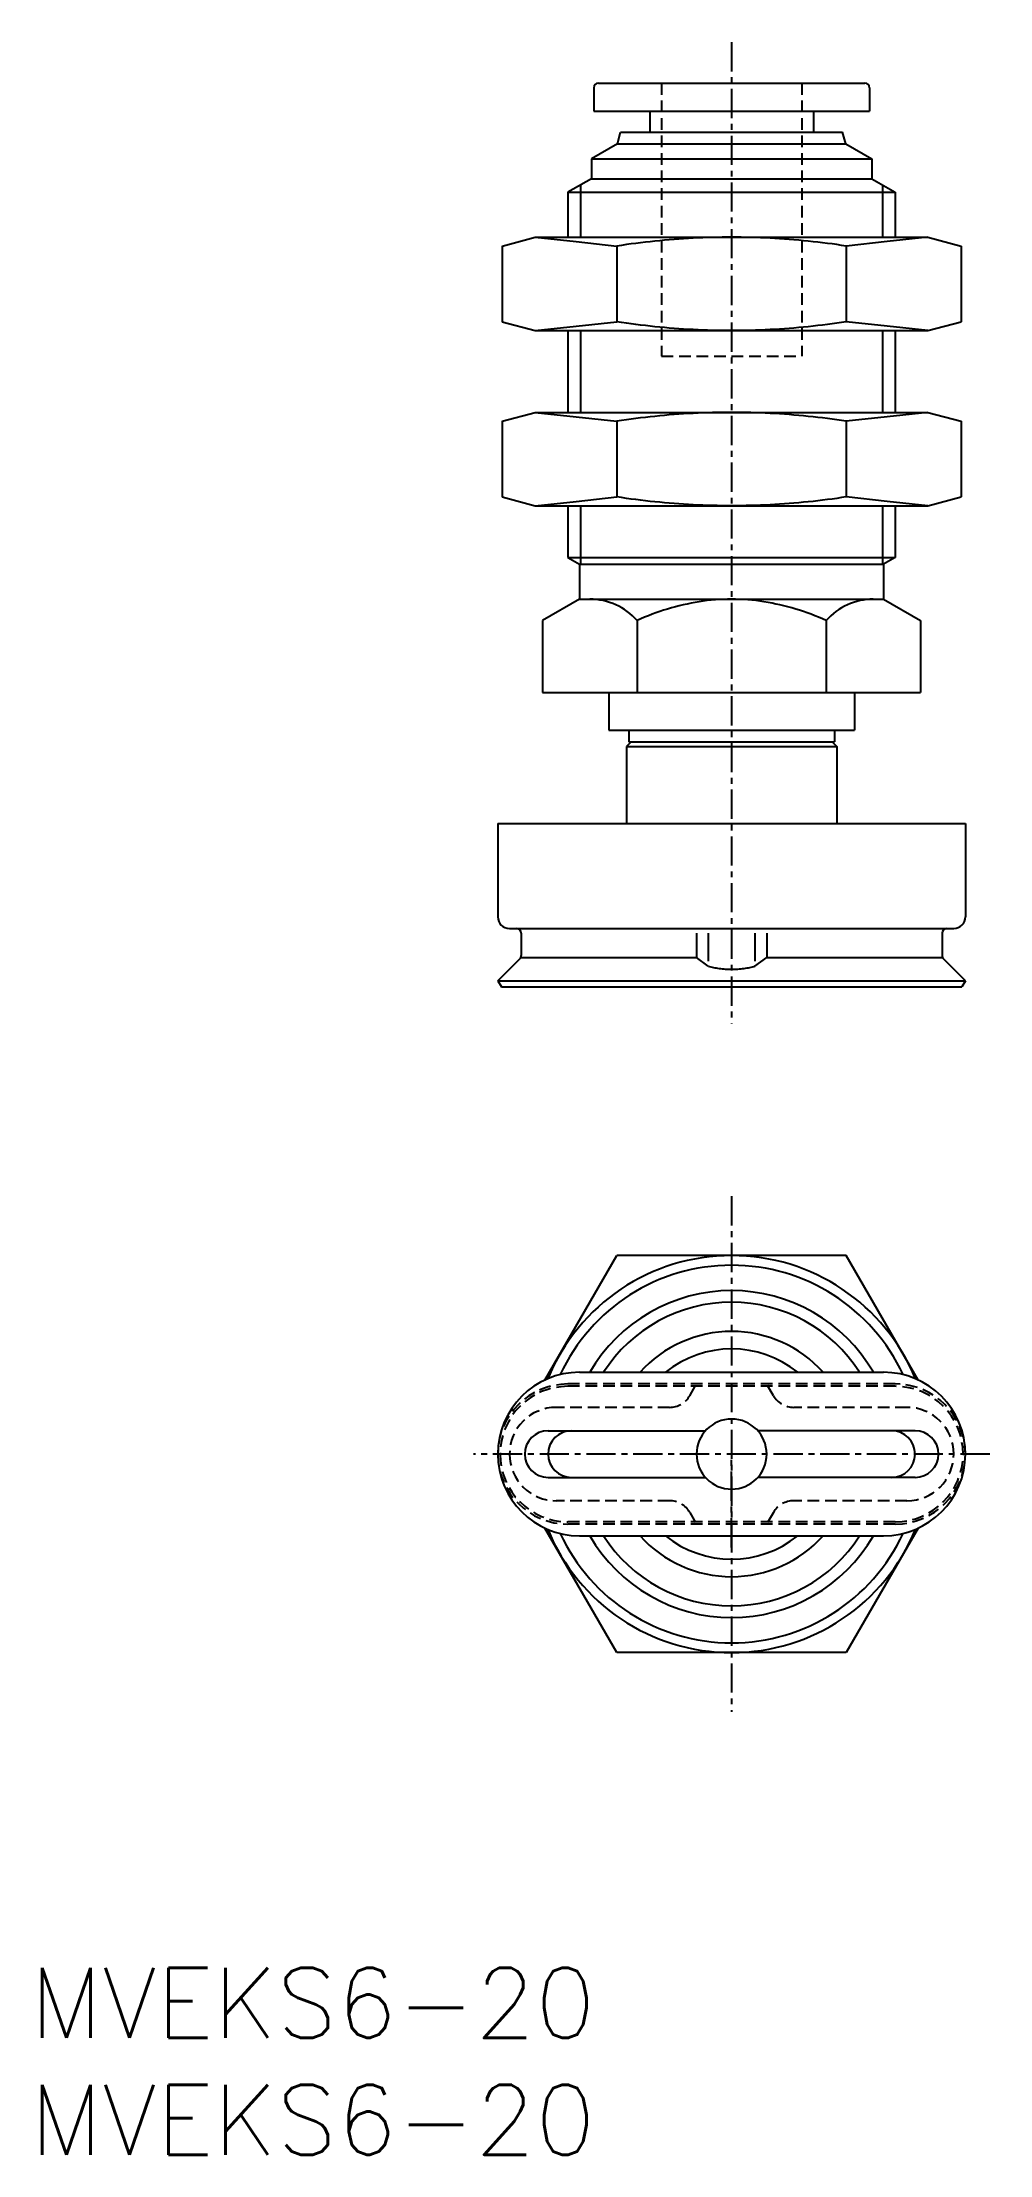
# Model space of a CAD drawing. Extents: x 0.5 to 41, y 0 to 90.4.
import ezdxf

# ---------------------------------------------------------------- set-up
doc = ezdxf.new("R2010")
doc.units = 0
doc.linetypes.add('CENTER', pattern=[2, 1.25, -0.25, 0.25, -0.25])
doc.linetypes.add('DASHED', pattern=[0.75, 0.5, -0.25])
doc.layers.get('0').update_dxf_attribs({"linetype": 'CONTINUOUS'})
doc.layers.add('CENTER', color=1, linetype='CENTER')
doc.styles.get("Standard").update_dxf_attribs({"font": 'txt.shx'})

# ---------------------------------------------------------------- blocks, each defined once
blk = doc.blocks.new('*U10')
at = {"color": 7, "linetype": 'CONTINUOUS'}
blk.add_text('MVEKS6-20', height=3, dxfattribs=at).set_placement((0, 0))
blk = doc.blocks.new('*U11')
at = {"color": 7, "linetype": 'CONTINUOUS'}
blk.add_text('MVEKS6-20', height=3, dxfattribs=at).set_placement((0, 5))

msp = doc.modelspace()

# ---------------------------------------------------------------- linework, layer by layer
at = {"color": 7, "linetype": 'CONTINUOUS'}
for p, q in [((24.3, 88.7), (35.7, 88.7)), ((24.1, 88.5), (24.1, 87.5)), ((35.9, 88.5), (35.9, 87.5)), ((24.1, 87.5), (35.9, 87.5)), ((26.5, 87.5), (26.5, 86.6)), ((33.5, 87.5), (33.5, 86.6)), ((25.116, 86.1), (24, 85.456)), ((25.116, 86.1), (25.25, 86.6)), ((25.116, 86.1), (34.884, 86.1)), ((25.25, 86.6), (34.75, 86.6)), ((34.884, 86.1), (34.75, 86.6)), ((34.884, 86.1), (36, 85.456)), ((24, 85.456), (24, 84.6)), ((24, 85.456), (36, 85.456)), ((36, 85.456), (36, 84.6)), ((24, 84.6), (23, 84.023)), ((23.542, 84.335), (23.542, 82.1)), ((24, 84.6), (36, 84.6)), ((36, 84.6), (37, 84.023)), ((36.459, 84.335), (36.459, 82.1)), ((23, 84.023), (23, 82.1)), ((23, 84.023), (37, 84.023)), ((37, 84.023), (37, 82.1)), ((20.185, 81.721), (21.6, 82.1)), ((20.185, 81.721), (20.185, 78.479)), ((21.6, 82.1), (38.4, 82.1)), ((25.093, 81.721), (25.093, 78.479)), ((34.907, 81.721), (34.907, 78.479)), ((38.4, 82.1), (39.815, 81.721)), ((39.815, 81.721), (39.815, 78.479)), ((20.185, 78.479), (21.6, 78.1)), ((21.6, 78.1), (38.4, 78.1)), ((23, 78.1), (23, 74.6)), ((23.542, 78.1), (23.542, 74.6)), ((36.459, 78.1), (36.459, 74.6)), ((37, 78.1), (37, 74.6)), ((38.4, 78.1), (39.815, 78.479)), ((20.185, 74.221), (21.6, 74.6)), ((20.185, 74.221), (20.185, 70.979)), ((21.6, 74.6), (38.4, 74.6)), ((25.093, 74.221), (25.093, 70.979)), ((34.907, 74.221), (34.907, 70.979)), ((38.4, 74.6), (39.815, 74.221)), ((39.815, 74.221), (39.815, 70.979)), ((20.185, 70.979), (21.6, 70.6)), ((21.6, 70.6), (38.4, 70.6)), ((23, 70.6), (23, 68.389)), ((23.542, 70.6), (23.542, 68.1)), ((36.459, 70.6), (36.459, 68.1)), ((37, 70.6), (37, 68.389)), ((38.4, 70.6), (39.815, 70.979)), ((23, 68.389), (37, 68.389)), ((23, 68.389), (23.5, 68.1)), ((23.5, 68.1), (23.5, 66.6)), ((23.5, 68.1), (36.5, 68.1)), ((37, 68.389), (36.5, 68.1)), ((36.5, 68.1), (36.5, 66.6)), ((23.5, 66.6), (21.917, 65.686)), ((23.5, 66.6), (36.5, 66.6)), ((36.5, 66.6), (38.083, 65.686)), ((21.917, 65.686), (21.917, 62.6)), ((25.959, 65.686), (25.959, 62.6)), ((34.041, 65.686), (34.041, 62.6)), ((38.083, 65.686), (38.083, 62.6)), ((21.917, 62.6), (38.083, 62.6)), ((24.75, 62.6), (24.75, 61)), ((35.25, 62.6), (35.25, 61)), ((24.75, 61), (35.25, 61)), ((25.6, 61), (25.6, 60.5)), ((34.4, 61), (34.4, 60.5)), ((25.7, 60.5), (25.5, 60.3)), ((25.5, 60.3), (34.5, 60.3)), ((25.5, 60.3), (25.5, 57)), ((25.6, 60.5), (34.4, 60.5)), ((34.3, 60.5), (34.5, 60.3)), ((34.5, 60.3), (34.5, 57)), ((20, 57), (40, 57)), ((20, 57), (20, 53)), ((40, 57), (40, 53)), ((20.5, 52.5), (39.5, 52.5)), ((21, 52.3), (21, 51.343)), ((28.5, 52.3), (28.5, 51.26)), ((29, 52.3), (29, 51.097)), ((31, 52.3), (31, 51.097)), ((31.5, 52.3), (31.5, 51.26)), ((39, 52.3), (39, 51.343)), ((20, 50.26), (20.941, 51.201)), ((21, 51.26), (28.5, 51.26)), ((29, 50.887), (28.5, 51.26)), ((31, 50.887), (31.5, 51.26)), ((31.5, 51.26), (39, 51.26)), ((40, 50.26), (39.059, 51.201)), ((20, 50.26), (40, 50.26)), ((20, 50.26), (20.15, 50)), ((20.15, 50), (39.85, 50)), ((40, 50.26), (39.85, 50)), ((22.015, 33.169), (25.093, 38.5)), ((34.907, 38.5), (25.093, 38.5)), ((37.985, 33.169), (34.907, 38.5)), ((23.5, 33.5), (36.5, 33.5)), ((25.093, 21.5), (22.015, 26.831)), ((23.5, 26.5), (36.5, 26.5)), ((37.985, 26.831), (34.907, 21.5)), ((34.907, 21.5), (25.093, 21.5))]:
    msp.add_line(p, q, dxfattribs=at)
at = {"color": 3, "linetype": 'DASHED'}
for p, q in [((27, 88.7), (27, 77)), ((33, 88.7), (33, 77)), ((27, 77), (33, 77)), ((37, 33), (23, 33)), ((37, 32.9), (23, 32.9)), ((28.211, 32.5), (28.5, 33)), ((31.789, 32.5), (31.5, 33)), ((27.345, 32), (22.5, 32)), ((37.5, 32), (32.655, 32)), ((27.345, 28), (22.5, 28)), ((28.211, 27.5), (28.5, 27)), ((31.789, 27.5), (31.5, 27)), ((37.5, 28), (32.655, 28)), ((37, 27.1), (23, 27.1)), ((37, 27), (23, 27))]:
    msp.add_line(p, q, dxfattribs=at)
at = {"color": 3, "linetype": 'CONTINUOUS'}
for p, q in [((22.15, 31), (28.882, 31)), ((37.85, 31), (31.118, 31)), ((22.15, 29), (28.882, 29)), ((37.85, 29), (31.118, 29))]:
    msp.add_line(p, q, dxfattribs=at)
at = {"color": 7, "linetype": 'CONTINUOUS'}
for points in [[(21.6, 82.1), (23.346, 81.91), (25.093, 81.721)], [(38.4, 82.1), (36.654, 81.91), (34.907, 81.721)], [(21.6, 78.1), (23.346, 78.29), (25.093, 78.479)], [(38.4, 78.1), (36.654, 78.29), (34.907, 78.479)], [(21.6, 74.6), (23.346, 74.41), (25.093, 74.221)], [(38.4, 74.6), (36.654, 74.41), (34.907, 74.221)], [(21.6, 70.6), (23.346, 70.79), (25.093, 70.979)], [(38.4, 70.6), (36.654, 70.79), (34.907, 70.979)]]:
    msp.add_lwpolyline(points, dxfattribs=at)
for points in [[(34.907, 81.721, 0.025379), (31.643, 82.057, 0.025956), (28.358, 82.057, 0.025382), (25.093, 81.721)], [(34.907, 78.479, -0.025379), (31.643, 78.143, -0.025956), (28.358, 78.143, -0.025382), (25.093, 78.479)], [(34.907, 74.221, 0.025379), (31.643, 74.557, 0.025956), (28.358, 74.557, 0.025382), (25.093, 74.221)], [(34.907, 70.979, -0.025379), (31.643, 70.643, -0.025956), (28.358, 70.643, -0.025382), (25.093, 70.979)], [(34.041, 65.686, 0.067071), (31.385, 66.49, 0.079618), (28.613, 66.49, 0.067028), (25.959, 65.686)], [(29, 50.887, 0.022808), (29.106, 50.859, 0.022808), (29.219, 50.833, 0.022808), (29.339, 50.811, 0.022808), (29.465, 50.793, 0.022808), (29.595, 50.779, 0.022808), (29.728, 50.768, 0.022808), (29.863, 50.762, 0.022808), (30, 50.76, 0.022808), (30.137, 50.762, 0.022808), (30.272, 50.768, 0.022808), (30.405, 50.779, 0.022808), (30.535, 50.793, 0.022808), (30.661, 50.811, 0.022808), (30.781, 50.833, 0.022808), (30.894, 50.859, 0.022808), (31, 50.887, -1)]]:
    msp.add_lwpolyline(points, format="xyb", dxfattribs=at)
for centre, radius, start, end in [((24.3, 88.5), 0.2, 90, 180), ((35.7, 88.5), 0.2, 0, 90), ((23.938, 63.909), 2.691, 41.3295, 90), ((36.062, 63.909), 2.691, 90, 138.67051), ((20.5, 53), 0.5, 180, 270), ((20.8, 52.3), 0.2, 0, 90), ((39.2, 52.3), 0.2, 90, 180), ((39.5, 53), 0.5, 270, 0), ((20.8, 51.343), 0.2, 315, 0), ((39.2, 51.343), 0.2, 180, 225), ((30, 30), 8.5, 22.28042, 157.71958), ((30, 30), 8.083, 24.86986, 155.13014), ((30, 30), 7, 30.00005, 149.99995), ((30, 30), 6.5, 32.57897, 147.42103), ((30, 30), 5.25, 41.81031, 138.18969), ((30, 30), 4.5, 51.05756, 128.94244), ((23.5, 30), 3.5, 90, 180), ((36.5, 30), 3.5, 0, 90), ((30, 30), 1.5, 0, 180), ((23.5, 30), 3.5, 180, 270), ((30, 30), 1.5, 180, 0), ((36.5, 30), 3.5, 270, 0), ((30, 30), 8.5, 202.28042, 337.71958), ((30, 30), 8.083, 204.86986, 335.13014), ((30, 30), 7, 210.00005, 329.99995), ((30, 30), 6.5, 212.57897, 327.42103), ((30, 30), 5.25, 221.81031, 318.18969), ((30, 30), 4.5, 231.05756, 308.94244)]:
    msp.add_arc(centre, radius, start, end, dxfattribs=at)
at = {"color": 3, "linetype": 'DASHED'}
for centre, radius, start, end in [((23, 30), 3, 90, 180), ((23, 30), 2.9, 90, 180), ((37, 30), 3, 0, 90), ((37, 30), 2.9, 0, 90), ((22.5, 30), 2, 90, 180), ((27.345, 33), 1, 270, 330), ((32.655, 33), 1, 210, 270), ((37.5, 30), 2, 0, 90), ((23, 30), 3, 180, 270), ((23, 30), 2.9, 180, 270), ((22.5, 30), 2, 180, 270), ((37, 30), 3, 270, 0), ((37, 30), 2.9, 270, 0), ((37.5, 30), 2, 270, 0), ((27.345, 27), 1, 30, 90), ((32.655, 27), 1, 90, 150)]:
    msp.add_arc(centre, radius, start, end, dxfattribs=at)
at = {"color": 3, "linetype": 'CONTINUOUS'}
for centre, start, end in [((22.15, 30), 90, 180), ((23.15, 30), 90, 180), ((36.85, 30), 0, 90), ((37.85, 30), 0, 90), ((22.15, 30), 180, 270), ((23.15, 30), 180, 270), ((36.85, 30), 270, 0), ((37.85, 30), 270, 0)]:
    msp.add_arc(centre, 1, start, end, dxfattribs=at)
at = {"layer": 'CENTER', "color": 1, "linetype": 'CENTER'}
for p, q in [((30, 90.447), (30, 48.43)), ((30, 41.04), (30, 18.96)), ((41.04, 30), (18.96, 30)), ((30, 26), (30, 30))]:
    msp.add_line(p, q, dxfattribs=at)

# ---------------------------------------------------------------- block references
at = {"color": 7, "linetype": 'CONTINUOUS'}
for name in ['*U11', '*U10']:
    msp.add_blockref(name, (0, 0), dxfattribs=at)

doc.saveas('drawing.dxf')
